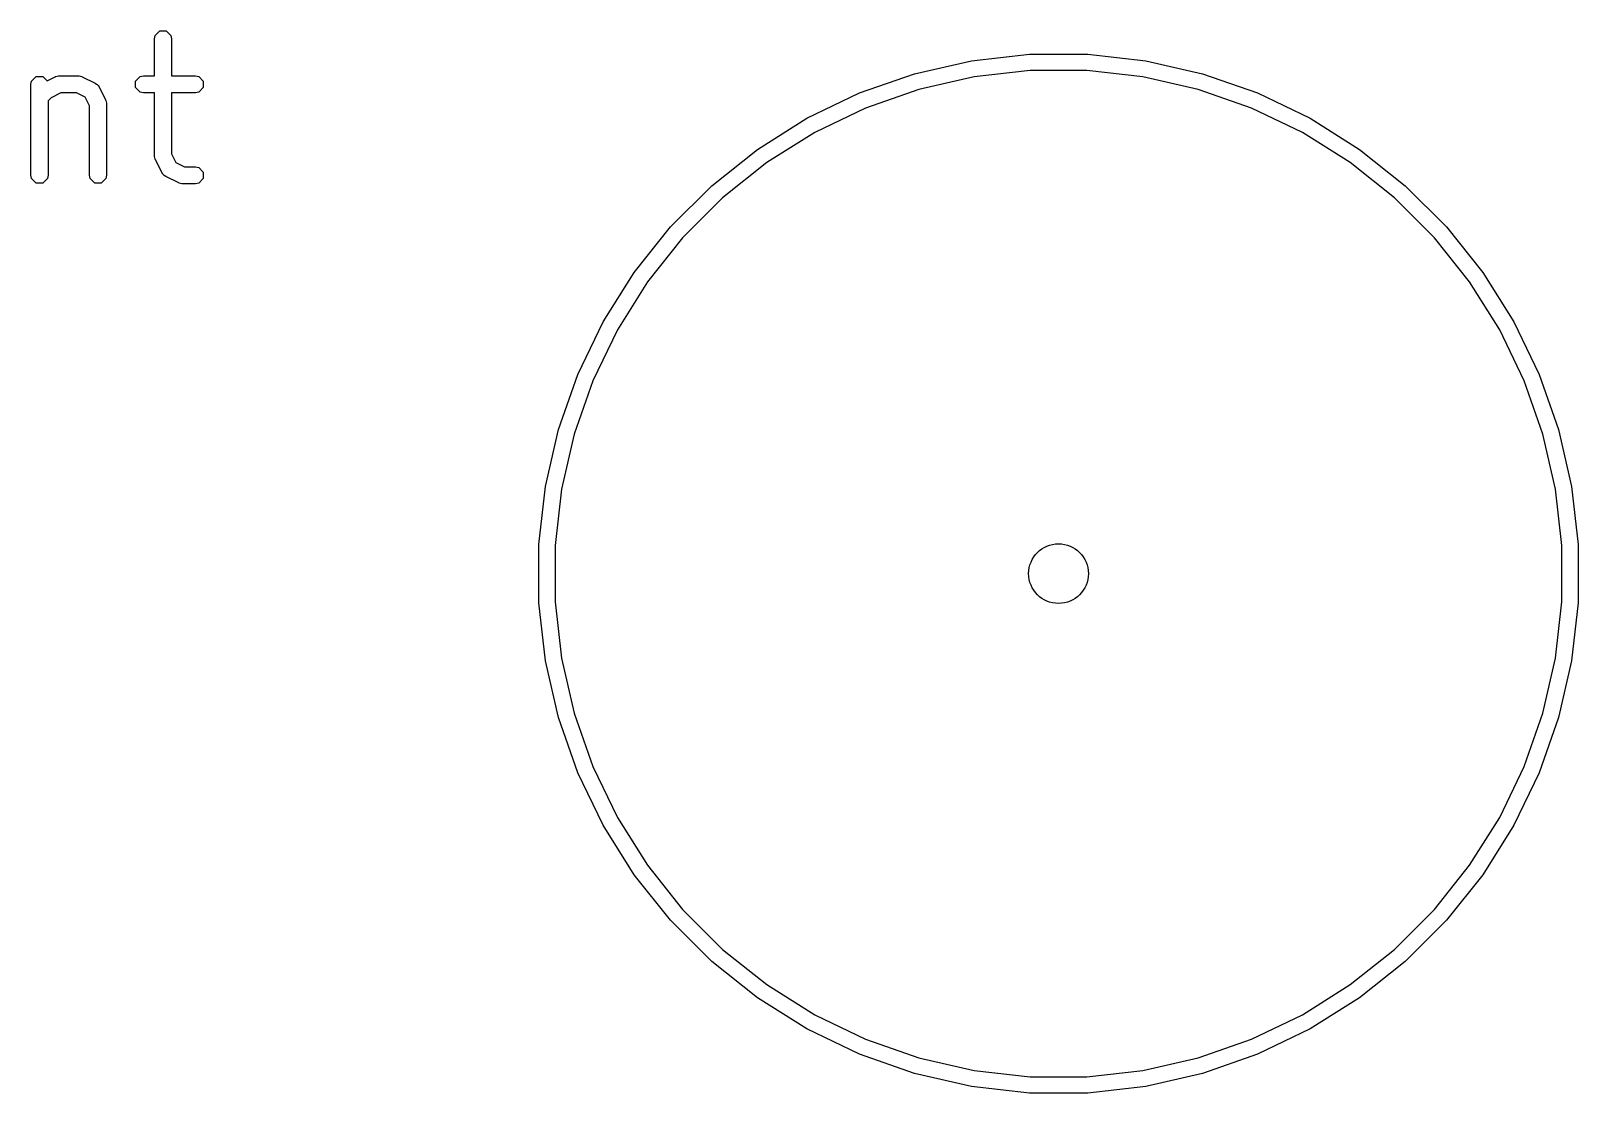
# Model space of a CAD drawing. Header units: inches. Extents: x -1.73 to 1.98, y -0.03 to 4.65.
# Drawn here: x 1.3977 to 1.7547, y 0.5908 to 0.8359 of the extents above; entities that cross this region are included whole.
import ezdxf

# ---------------------------------------------------------------- set-up
doc = ezdxf.new("R2010")
doc.units = ezdxf.units.IN
doc.header["$MEASUREMENT"] = 0
doc.layers.add('BLACK', color=250, linetype='CONTINUOUS')

msp = doc.modelspace()

# ---------------------------------------------------------------- linework, layer by layer
at = {"layer": 'BLACK', "linetype": 'CONTINUOUS'}
for p, q in [((1.42638, 0.83481), (1.42744, 0.83588)), ((1.42744, 0.83588), (1.42895, 0.83588)), ((1.42895, 0.83588), (1.43002, 0.83481)), ((1.42623, 0.83406), (1.42638, 0.83481)), ((1.42623, 0.82553), (1.42623, 0.83406)), ((1.43002, 0.83481), (1.43016, 0.83406)), ((1.43016, 0.83406), (1.43016, 0.82553)), ((1.6016, 0.82601), (1.61473, 0.829)), ((1.61473, 0.829), (1.62811, 0.83051)), ((1.62811, 0.83051), (1.64157, 0.83051)), ((1.64157, 0.83051), (1.65495, 0.829)), ((1.65495, 0.829), (1.66808, 0.82601)), ((1.39788, 0.82431), (1.39895, 0.82538)), ((1.39895, 0.82538), (1.40045, 0.82538)), ((1.40045, 0.82538), (1.40145, 0.82439)), ((1.40145, 0.82439), (1.40332, 0.82532)), ((1.40332, 0.82532), (1.40341, 0.82535)), ((1.40341, 0.82535), (1.40345, 0.82538)), ((1.40345, 0.82538), (1.40376, 0.82544)), ((1.40376, 0.82544), (1.40406, 0.82552)), ((1.40406, 0.82552), (1.4041, 0.82551)), ((1.4041, 0.82551), (1.4042, 0.82553)), ((1.4042, 0.82553), (1.4087, 0.82553)), ((1.4087, 0.82553), (1.4088, 0.82551)), ((1.4088, 0.82551), (1.40884, 0.82552)), ((1.40884, 0.82552), (1.40914, 0.82544)), ((1.40914, 0.82544), (1.40945, 0.82538)), ((1.40945, 0.82538), (1.40948, 0.82535)), ((1.40948, 0.82535), (1.40958, 0.82532)), ((1.40958, 0.82532), (1.41258, 0.82382)), ((1.42188, 0.82431), (1.42294, 0.82538)), ((1.42294, 0.82538), (1.4237, 0.82553)), ((1.4237, 0.82553), (1.42623, 0.82553)), ((1.43016, 0.82553), (1.4357, 0.82553)), ((1.4357, 0.82553), (1.43645, 0.82538)), ((1.43645, 0.82538), (1.43751, 0.82431)), ((1.58889, 0.82156), (1.6016, 0.82601)), ((1.61536, 0.8253), (1.60264, 0.8224)), ((1.62832, 0.82676), (1.61536, 0.8253)), ((1.64136, 0.82676), (1.62832, 0.82676)), ((1.65433, 0.8253), (1.64136, 0.82676)), ((1.66704, 0.8224), (1.65433, 0.8253)), ((1.66808, 0.82601), (1.68079, 0.82156)), ((1.39773, 0.82356), (1.39788, 0.82431)), ((1.39773, 0.80256), (1.39773, 0.82356)), ((1.40466, 0.82159), (1.40237, 0.82044)), ((1.40823, 0.82159), (1.40466, 0.82159)), ((1.41023, 0.82059), (1.40823, 0.82159)), ((1.41258, 0.82382), (1.41289, 0.82358)), ((1.41289, 0.82358), (1.41299, 0.82355)), ((1.41299, 0.82355), (1.41307, 0.82344)), ((1.41307, 0.82344), (1.41319, 0.82335)), ((1.41319, 0.82335), (1.41322, 0.82325)), ((1.41322, 0.82325), (1.41346, 0.82294)), ((1.41346, 0.82294), (1.41496, 0.81994)), ((1.42188, 0.82281), (1.42188, 0.82431)), ((1.42294, 0.82174), (1.42188, 0.82281)), ((1.4237, 0.82159), (1.42294, 0.82174)), ((1.42623, 0.82159), (1.4237, 0.82159)), ((1.42623, 0.80706), (1.42623, 0.82159)), ((1.4357, 0.82159), (1.43016, 0.82159)), ((1.43016, 0.82159), (1.43016, 0.80753)), ((1.43645, 0.82174), (1.4357, 0.82159)), ((1.43751, 0.82281), (1.43645, 0.82174)), ((1.43751, 0.82431), (1.43751, 0.82281)), ((1.57676, 0.81572), (1.58889, 0.82156)), ((1.60264, 0.8224), (1.59033, 0.81809)), ((1.67935, 0.81809), (1.66704, 0.8224)), ((1.68079, 0.82156), (1.69292, 0.81572)), ((1.40237, 0.82044), (1.40167, 0.81975)), ((1.40167, 0.81975), (1.40167, 0.80256)), ((1.41123, 0.8186), (1.41023, 0.82059)), ((1.41123, 0.80256), (1.41123, 0.8186)), ((1.41496, 0.81994), (1.41499, 0.81985)), ((1.41499, 0.81985), (1.41502, 0.81981)), ((1.41502, 0.81981), (1.41508, 0.8195)), ((1.41508, 0.8195), (1.41516, 0.8192)), ((1.41516, 0.8192), (1.41515, 0.81916)), ((1.41515, 0.81916), (1.41517, 0.81906)), ((1.41517, 0.81906), (1.41517, 0.80256)), ((1.59033, 0.81809), (1.57858, 0.81243)), ((1.69111, 0.81243), (1.67935, 0.81809)), ((1.56536, 0.80855), (1.57676, 0.81572)), ((1.69292, 0.81572), (1.70432, 0.80855)), ((1.57858, 0.81243), (1.56753, 0.80549)), ((1.70215, 0.80549), (1.69111, 0.81243)), ((1.42625, 0.80697), (1.42623, 0.80706)), ((1.42623, 0.80692), (1.42625, 0.80697)), ((1.42632, 0.80662), (1.42623, 0.80692)), ((1.43016, 0.80753), (1.43116, 0.80553)), ((1.55484, 0.80016), (1.56536, 0.80855)), ((1.70432, 0.80855), (1.71485, 0.80016)), ((1.42638, 0.80631), (1.42632, 0.80662)), ((1.42641, 0.80628), (1.42638, 0.80631)), ((1.42644, 0.80618), (1.42641, 0.80628)), ((1.42794, 0.80318), (1.42644, 0.80618)), ((1.43116, 0.80553), (1.43316, 0.80453)), ((1.43316, 0.80453), (1.4357, 0.80453)), ((1.4357, 0.80453), (1.43645, 0.80438)), ((1.43645, 0.80438), (1.43751, 0.80332)), ((1.43751, 0.80332), (1.43751, 0.80181)), ((1.56753, 0.80549), (1.55734, 0.79736)), ((1.71235, 0.79736), (1.70215, 0.80549)), ((1.39788, 0.80181), (1.39773, 0.80256)), ((1.39895, 0.80074), (1.39788, 0.80181)), ((1.40045, 0.80074), (1.39895, 0.80074)), ((1.40152, 0.80181), (1.40045, 0.80074)), ((1.40167, 0.80256), (1.40152, 0.80181)), ((1.41138, 0.80181), (1.41123, 0.80256)), ((1.41245, 0.80074), (1.41138, 0.80181)), ((1.41395, 0.80074), (1.41245, 0.80074)), ((1.41502, 0.80181), (1.41395, 0.80074)), ((1.41517, 0.80256), (1.41502, 0.80181)), ((1.42818, 0.80287), (1.42794, 0.80318)), ((1.42821, 0.80277), (1.42818, 0.80287)), ((1.42832, 0.80269), (1.42821, 0.80277)), ((1.42841, 0.80258), (1.42832, 0.80269)), ((1.42851, 0.80254), (1.42841, 0.80258)), ((1.42882, 0.8023), (1.42851, 0.80254)), ((1.43182, 0.8008), (1.42882, 0.8023)), ((1.43191, 0.80078), (1.43182, 0.8008)), ((1.43194, 0.80074), (1.43191, 0.80078)), ((1.43225, 0.80068), (1.43194, 0.80074)), ((1.43256, 0.8006), (1.43225, 0.80068)), ((1.4326, 0.80061), (1.43256, 0.8006)), ((1.4327, 0.80059), (1.4326, 0.80061)), ((1.4357, 0.80059), (1.4327, 0.80059)), ((1.43645, 0.80074), (1.4357, 0.80059)), ((1.43751, 0.80181), (1.43645, 0.80074)), ((1.54531, 0.79064), (1.55484, 0.80016)), ((1.71485, 0.80016), (1.72437, 0.79064)), ((1.55734, 0.79736), (1.54811, 0.78814)), ((1.72157, 0.78814), (1.71235, 0.79736)), ((1.53692, 0.78011), (1.54531, 0.79064)), ((1.72437, 0.79064), (1.73277, 0.78011)), ((1.54811, 0.78814), (1.53998, 0.77794)), ((1.7297, 0.77794), (1.72157, 0.78814)), ((1.52976, 0.76871), (1.53692, 0.78011)), ((1.73277, 0.78011), (1.73993, 0.76871)), ((1.53998, 0.77794), (1.53304, 0.76689)), ((1.73664, 0.76689), (1.7297, 0.77794)), ((1.52391, 0.75658), (1.52976, 0.76871)), ((1.73993, 0.76871), (1.74577, 0.75658)), ((1.53304, 0.76689), (1.52738, 0.75514)), ((1.7423, 0.75514), (1.73664, 0.76689)), ((1.51947, 0.74387), (1.52391, 0.75658)), ((1.52738, 0.75514), (1.52307, 0.74283)), ((1.74661, 0.74283), (1.7423, 0.75514)), ((1.74577, 0.75658), (1.75022, 0.74387)), ((1.51647, 0.73074), (1.51947, 0.74387)), ((1.52307, 0.74283), (1.52017, 0.73011)), ((1.74951, 0.73011), (1.74661, 0.74283)), ((1.75022, 0.74387), (1.75321, 0.73074)), ((1.51496, 0.71736), (1.51647, 0.73074)), ((1.52017, 0.73011), (1.51871, 0.71715)), ((1.75097, 0.71715), (1.74951, 0.73011)), ((1.75321, 0.73074), (1.75472, 0.71736)), ((1.51496, 0.71715), (1.51496, 0.71736)), ((1.51496, 0.7039), (1.51496, 0.71715)), ((1.51871, 0.71715), (1.51871, 0.70411)), ((1.75097, 0.70411), (1.75097, 0.71715)), ((1.75472, 0.71736), (1.75472, 0.7039)), ((1.51647, 0.69052), (1.51496, 0.7039)), ((1.51871, 0.70411), (1.52017, 0.69115)), ((1.74951, 0.69115), (1.75097, 0.70411)), ((1.75472, 0.7039), (1.75321, 0.69052)), ((1.51947, 0.67739), (1.51647, 0.69052)), ((1.52017, 0.69115), (1.52307, 0.67843)), ((1.74661, 0.67843), (1.74951, 0.69115)), ((1.75321, 0.69052), (1.75022, 0.67739)), ((1.52307, 0.67843), (1.52738, 0.66612)), ((1.7423, 0.66612), (1.74661, 0.67843)), ((1.52391, 0.66468), (1.51947, 0.67739)), ((1.75022, 0.67739), (1.74577, 0.66468)), ((1.52976, 0.65255), (1.52391, 0.66468)), ((1.52738, 0.66612), (1.53304, 0.65437)), ((1.73664, 0.65437), (1.7423, 0.66612)), ((1.74577, 0.66468), (1.73993, 0.65255)), ((1.53304, 0.65437), (1.53998, 0.64332)), ((1.7297, 0.64332), (1.73664, 0.65437)), ((1.53692, 0.64115), (1.52976, 0.65255)), ((1.73993, 0.65255), (1.73277, 0.64115)), ((1.53998, 0.64332), (1.54811, 0.63312)), ((1.72157, 0.63312), (1.7297, 0.64332)), ((1.54531, 0.63062), (1.53692, 0.64115)), ((1.73277, 0.64115), (1.72437, 0.63062)), ((1.54811, 0.63312), (1.55734, 0.6239)), ((1.71235, 0.6239), (1.72157, 0.63312)), ((1.55484, 0.6211), (1.54531, 0.63062)), ((1.72437, 0.63062), (1.71485, 0.6211)), ((1.55734, 0.6239), (1.56753, 0.61577)), ((1.70215, 0.61577), (1.71235, 0.6239)), ((1.56536, 0.61271), (1.55484, 0.6211)), ((1.71485, 0.6211), (1.70432, 0.61271)), ((1.56753, 0.61577), (1.57858, 0.60883)), ((1.69111, 0.60883), (1.70215, 0.61577)), ((1.57676, 0.60554), (1.56536, 0.61271)), ((1.70432, 0.61271), (1.69292, 0.60554)), ((1.57858, 0.60883), (1.59033, 0.60317)), ((1.67935, 0.60317), (1.69111, 0.60883)), ((1.58889, 0.5997), (1.57676, 0.60554)), ((1.69292, 0.60554), (1.68079, 0.5997)), ((1.59033, 0.60317), (1.60264, 0.59886)), ((1.66704, 0.59886), (1.67935, 0.60317)), ((1.6016, 0.59525), (1.58889, 0.5997)), ((1.60264, 0.59886), (1.61536, 0.59596)), ((1.65433, 0.59596), (1.66704, 0.59886)), ((1.68079, 0.5997), (1.66808, 0.59525)), ((1.61473, 0.59226), (1.6016, 0.59525)), ((1.61536, 0.59596), (1.62832, 0.5945)), ((1.62832, 0.5945), (1.64136, 0.5945)), ((1.64136, 0.5945), (1.65433, 0.59596)), ((1.66808, 0.59525), (1.65495, 0.59226)), ((1.62811, 0.59075), (1.61473, 0.59226)), ((1.64157, 0.59075), (1.62811, 0.59075)), ((1.65495, 0.59226), (1.64157, 0.59075))]:
    msp.add_line(p, q, dxfattribs=at)
at = {"layer": 'BLACK'}
msp.add_circle((1.63484, 0.71063), 0.00689, dxfattribs=at)
msp.add_circle((1.63484, 0.71063), 0.00689, dxfattribs=at)

doc.saveas('drawing.dxf')
